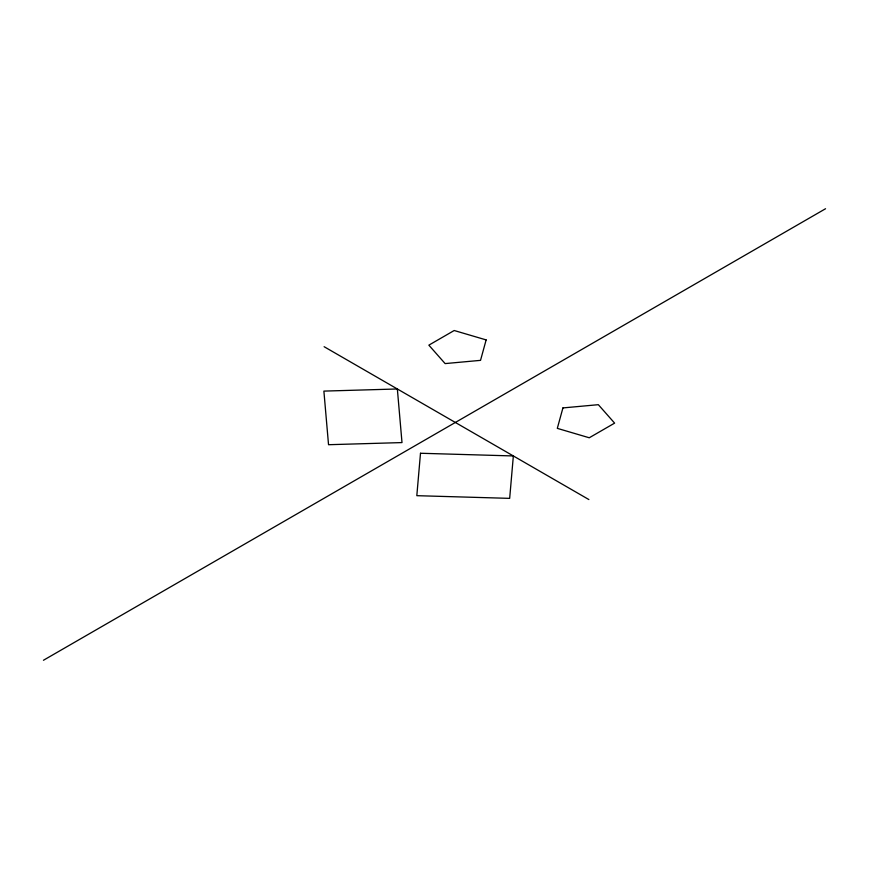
<?xml version="1.0" encoding="UTF-8"?>
<svg xmlns="http://www.w3.org/2000/svg" width="869" height="869" viewBox="0 0 869 869"><rect width="100%" height="100%" fill="white"/><g stroke="black" fill="none" stroke-linecap="round" stroke-linejoin="round"><path stroke-width="1.3" d="M43.45 660.266L825.55 208.734M324.115 346.698L588.878 499.556M420.498 453.26L416.816 495.678L509.668 498.361L513.351 455.953L420.498 453.26M486.14 339.909L480.535 360.353L445.124 363.59L428.851 345.156L454.194 330.513L486.14 339.909M562.927 407.919L557.311 428.363L589.258 437.77L614.611 423.127L598.339 404.682L562.927 407.919M397.35 388.975L323.887 391.104L328.536 444.711L401.999 442.582L397.35 388.975"/></g></svg>
